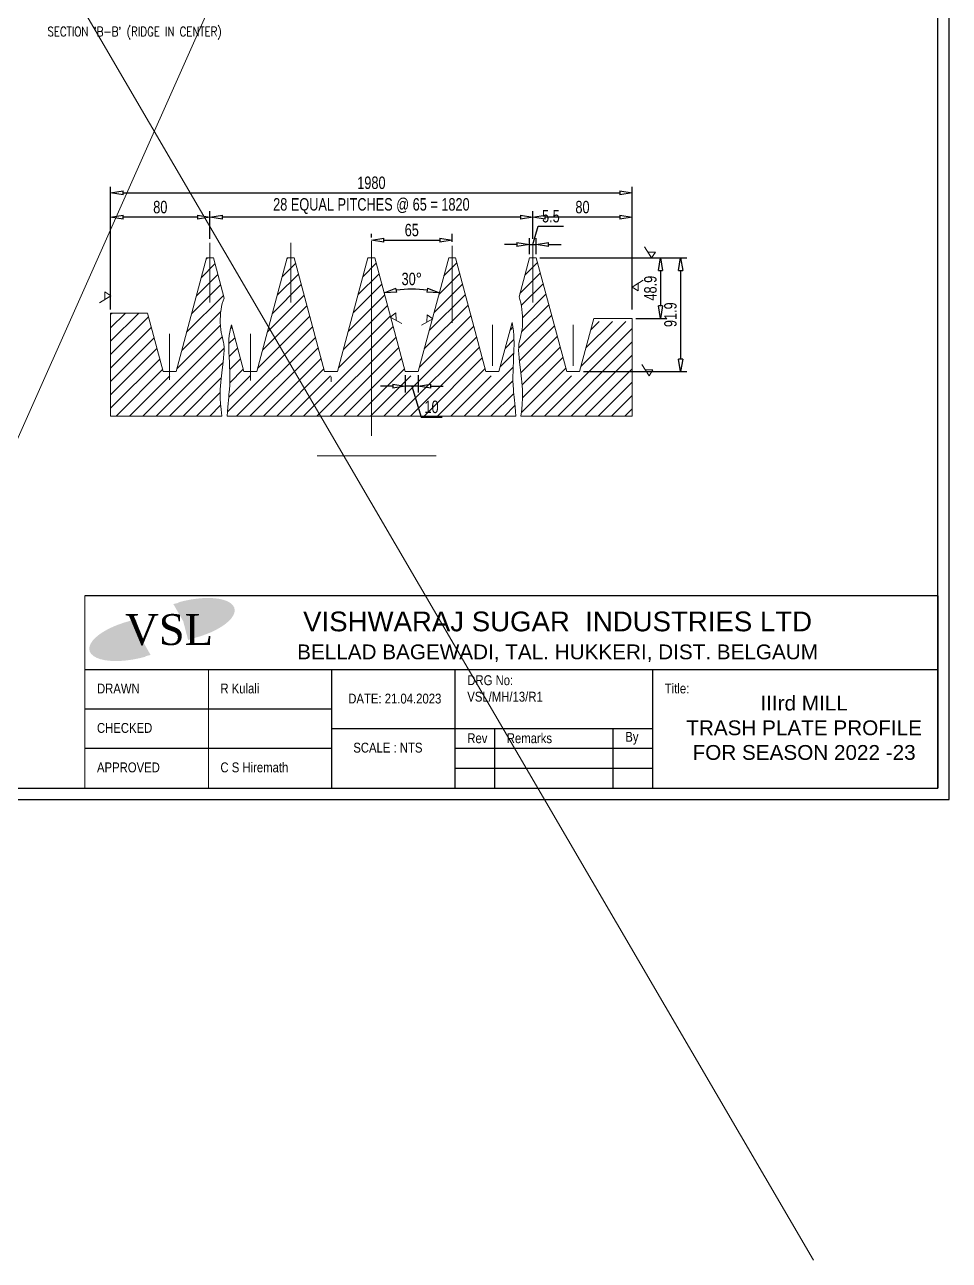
# Model space of a CAD drawing. Header units: millimetres. Extents: x 135002 to 160744, y 22203 to 27033.
# Drawn here: x 138127 to 138871, y 23626 to 24622 of the extents above; entities that cross this region are included whole.
import ezdxf

# ---------------------------------------------------------------- set-up
doc = ezdxf.new("R2010")
doc.units = ezdxf.units.MM
doc.header["$LTSCALE"] = 25
doc.layers.get('0').update_dxf_attribs({"linetype": 'CONTINUOUS'})
doc.layers.get('Defpoints').update_dxf_attribs({"linetype": 'CONTINUOUS'})
doc.layers.add('04 DIMENSION', color=7, linetype='CONTINUOUS', lineweight=18)
doc.styles.add('arial', font='arial.ttf')
doc.styles.add('DIM-1', font='swisscl.ttf')
doc.styles.add('ROMANC', font='romanc', dxfattribs={"height": 1050})
doc.styles.add('TIMESNEWROMAN', font='times.ttf')
doc.dimstyles.new('DIM-1', dxfattribs={"dimscale": 5, "dimtxt": 2, "dimasz": 2, "dimexe": 1, "dimexo": 0.6, "dimgap": 0.6, "dimtad": 1, "dimdec": 0, "dimzin": 0, "dimdsep": 46, "dimtxsty": 'DIM-1', "dimblk": 'CLOSEDBLANK', "dimcen": 0, "dimclrd": 8, "dimclre": 8, "dimclrt": 6, "dimadec": 0, "dimazin": 0, "dimtfac": 1, "dimtdec": 0, "dimtmove": 1, "dimatfit": 0, "dimfxl": 1, "dimtolj": 1, "dimtzin": 0, "dimarcsym": 1})
pattern_1 = [(45, (62295.1006, 16789.549), (-5.3916892, 5.3916892), [])]

# ---------------------------------------------------------------- blocks, each defined once
blk = doc.blocks.new('_ClosedBlank')
at = {"color": 0, "linetype": 'ByBlock', "lineweight": -2}
for p, q in [((-1, 0.167), (0, 0)), ((-1, 0.167), (-1, -0.167)), ((0, 0), (-1, -0.167))]:
    blk.add_line(p, q, dxfattribs=at)
blk = doc.blocks.new('*D282')
at = {"layer": '04 DIMENSION', "color": 8, "linetype": 'Continuous', "lineweight": -2, "transparency": 16777216}
for p, q in [((138195.72, 24402.28), (138195.72, 24491.3)), ((138615.77, 24402.28), (138615.77, 24491.3))]:
    blk.add_line(p, q, dxfattribs=at)
at = {"layer": '04 DIMENSION', "color": 8, "lineweight": -2, "transparency": 16777216}
blk.add_line((138205.72, 24486.3), (138605.77, 24486.3), dxfattribs=at)
at = {"layer": 'Defpoints', "color": 0, "transparency": 16777216}
for p in [(138615.77, 24486.3), (138195.72, 24399.28), (138615.77, 24399.28)]:
    blk.add_point(p, dxfattribs=at)
at = {"layer": '04 DIMENSION', "color": 8, "lineweight": -2, "transparency": 16777216, "xscale": 10, "yscale": 10, "zscale": 10, "rotation": 180}
blk.add_blockref('_ClosedBlank', (138195.72, 24486.3), dxfattribs=at)
at = {"layer": '04 DIMENSION', "color": 8, "lineweight": -2, "transparency": 16777216, "xscale": 10, "yscale": 10, "zscale": 10}
blk.add_blockref('_ClosedBlank', (138615.77, 24486.3), dxfattribs=at)
at = {"layer": '04 DIMENSION', "color": 6, "transparency": 16777216, "insert": (138405.76, 24494.42), "char_height": 10, "attachment_point": 5, "style": 'DIM-1'}
blk.add_mtext('\\A1;1980', dxfattribs=at)
blk = doc.blocks.new('*D283')
at = {"layer": '04 DIMENSION', "color": 8, "lineweight": -2, "transparency": 16777216}
for p, q in [((138535.76, 24444.79), (138540.14, 24459.39)), ((138540.14, 24459.39), (138560.47, 24459.39)), ((138523.01, 24444.79), (138513.01, 24444.79)), ((138533.01, 24444.79), (138538.51, 24444.79)), ((138533.01, 24444.79), (138538.51, 24444.79)), ((138548.51, 24444.79), (138558.51, 24444.79))]:
    blk.add_line(p, q, dxfattribs=at)
at = {"layer": '04 DIMENSION', "color": 8, "linetype": 'Continuous', "lineweight": -2, "transparency": 16777216}
for p, q in [((138533.01, 24436.88), (138533.01, 24449.79)), ((138538.51, 24436.88), (138538.51, 24449.79))]:
    blk.add_line(p, q, dxfattribs=at)
at = {"layer": 'Defpoints', "color": 0, "transparency": 16777216}
for p in [(138538.51, 24444.79), (138533.01, 24433.88), (138538.51, 24433.88)]:
    blk.add_point(p, dxfattribs=at)
at = {"layer": '04 DIMENSION', "color": 8, "lineweight": -2, "transparency": 16777216, "xscale": 10, "yscale": 10, "zscale": 10}
blk.add_blockref('_ClosedBlank', (138533.01, 24444.79), dxfattribs=at)
at = {"layer": '04 DIMENSION', "color": 8, "lineweight": -2, "transparency": 16777216, "xscale": 10, "yscale": 10, "zscale": 10, "rotation": 180}
blk.add_blockref('_ClosedBlank', (138538.51, 24444.79), dxfattribs=at)
at = {"layer": '04 DIMENSION', "color": 6, "transparency": 16777216, "insert": (138550.31, 24467.49), "char_height": 10, "attachment_point": 5, "style": 'DIM-1'}
blk.add_mtext('\\A1;5.5', dxfattribs=at)
blk = doc.blocks.new('*D284')
at = {"layer": '04 DIMENSION', "color": 8, "linetype": 'Continuous', "lineweight": -2, "transparency": 16777216}
for p, q in [((138275.75, 24449.18), (138275.75, 24471.69)), ((138535.78, 24464.52), (138535.78, 24471.69))]:
    blk.add_line(p, q, dxfattribs=at)
at = {"layer": '04 DIMENSION', "color": 8, "lineweight": -2, "transparency": 16777216}
blk.add_line((138525.78, 24466.69), (138285.75, 24466.69), dxfattribs=at)
at = {"layer": 'Defpoints', "color": 0, "transparency": 16777216}
for p in [(138275.75, 24466.69), (138535.78, 24461.52), (138275.75, 24446.18)]:
    blk.add_point(p, dxfattribs=at)
at = {"layer": '04 DIMENSION', "color": 8, "lineweight": -2, "transparency": 16777216, "xscale": 10, "yscale": 10, "zscale": 10, "rotation": 180}
blk.add_blockref('_ClosedBlank', (138275.75, 24466.69), dxfattribs=at)
at = {"layer": '04 DIMENSION', "color": 8, "lineweight": -2, "transparency": 16777216, "xscale": 10, "yscale": 10, "zscale": 10}
blk.add_blockref('_ClosedBlank', (138535.78, 24466.69), dxfattribs=at)
at = {"layer": '04 DIMENSION', "color": 6, "transparency": 16777216, "insert": (138405.76, 24475.7), "char_height": 10, "attachment_point": 5, "style": 'DIM-1'}
blk.add_mtext('\\A1;28 EQUAL PITCHES @ 65 = 1820', dxfattribs=at)
blk = doc.blocks.new('*D351')
at = {"layer": '04 DIMENSION', "color": 8, "linetype": 'Continuous', "lineweight": -2, "transparency": 16777216}
for p, q in [((138535.78, 24449.18), (138535.78, 24471.69)), ((138615.77, 24392.42), (138615.77, 24471.69))]:
    blk.add_line(p, q, dxfattribs=at)
at = {"layer": '04 DIMENSION', "color": 8, "lineweight": -2, "transparency": 16777216}
blk.add_line((138605.77, 24466.69), (138545.78, 24466.69), dxfattribs=at)
at = {"layer": 'Defpoints', "color": 0, "transparency": 16777216}
for p in [(138535.78, 24466.69), (138535.78, 24446.18), (138615.77, 24389.42)]:
    blk.add_point(p, dxfattribs=at)
at = {"layer": '04 DIMENSION', "color": 8, "lineweight": -2, "transparency": 16777216, "xscale": 10, "yscale": 10, "zscale": 10, "rotation": 180}
blk.add_blockref('_ClosedBlank', (138535.78, 24466.69), dxfattribs=at)
at = {"layer": '04 DIMENSION', "color": 8, "lineweight": -2, "transparency": 16777216, "xscale": 10, "yscale": 10, "zscale": 10}
blk.add_blockref('_ClosedBlank', (138615.77, 24466.69), dxfattribs=at)
at = {"layer": '04 DIMENSION', "color": 6, "transparency": 16777216, "insert": (138575.77, 24474.81), "char_height": 10, "attachment_point": 5, "style": 'DIM-1'}
blk.add_mtext('\\A1;80', dxfattribs=at)
blk = doc.blocks.new('*D285')
at = {"layer": '04 DIMENSION', "color": 8, "linetype": 'Continuous', "lineweight": -2, "transparency": 16777216}
for p, q in [((138195.76, 24392.42), (138195.76, 24471.69)), ((138275.75, 24449.18), (138275.75, 24471.69))]:
    blk.add_line(p, q, dxfattribs=at)
at = {"layer": '04 DIMENSION', "color": 8, "lineweight": -2, "transparency": 16777216}
blk.add_line((138265.75, 24466.69), (138205.76, 24466.69), dxfattribs=at)
at = {"layer": 'Defpoints', "color": 0, "transparency": 16777216}
for p in [(138195.76, 24466.69), (138275.75, 24446.18), (138195.76, 24389.42)]:
    blk.add_point(p, dxfattribs=at)
at = {"layer": '04 DIMENSION', "color": 8, "lineweight": -2, "transparency": 16777216, "xscale": 10, "yscale": 10, "zscale": 10, "rotation": 180}
blk.add_blockref('_ClosedBlank', (138195.76, 24466.69), dxfattribs=at)
at = {"layer": '04 DIMENSION', "color": 8, "lineweight": -2, "transparency": 16777216, "xscale": 10, "yscale": 10, "zscale": 10}
blk.add_blockref('_ClosedBlank', (138275.75, 24466.69), dxfattribs=at)
at = {"layer": '04 DIMENSION', "color": 6, "transparency": 16777216, "insert": (138235.75, 24474.81), "char_height": 10, "attachment_point": 5, "style": 'DIM-1'}
blk.add_mtext('\\A1;80', dxfattribs=at)
blk = doc.blocks.new('*D339')
at = {"layer": '04 DIMENSION', "color": 8, "lineweight": -2, "transparency": 16777216}
blk.add_arc((138438.27, 24322.82), 85.97, 81.66847, 98.33153, dxfattribs=at)
at = {"layer": 'Defpoints', "color": 0, "transparency": 16777216}
for p in [(138408.51, 24433.88), (138468.03, 24433.88), (138445.76, 24408.46), (138433.03, 24342.38), (138443.51, 24342.38)]:
    blk.add_point(p, dxfattribs=at)
at = {"layer": '04 DIMENSION', "color": 8, "lineweight": -2, "transparency": 16777216, "xscale": 10, "yscale": 10, "zscale": 10}
for p, rotation in [((138416.02, 24405.86), 191.6657667488461), ((138460.52, 24405.86), 348.3342332511819)]:
    blk.add_blockref('_ClosedBlank', p, dxfattribs=dict(at, rotation=rotation))
at = {"layer": '04 DIMENSION', "color": 6, "transparency": 16777216, "insert": (138438.27, 24416.91), "char_height": 10, "attachment_point": 5, "style": 'DIM-1'}
blk.add_mtext('\\A1;30°', dxfattribs=at)
blk = doc.blocks.new('*D278')
at = {"layer": '04 DIMENSION', "color": 8, "lineweight": -2, "transparency": 16777216}
for p, q in [((138423.03, 24330.53), (138413.03, 24330.53)), ((138443.51, 24330.53), (138433.03, 24330.53)), ((138443.51, 24330.53), (138433.03, 24330.53)), ((138438.27, 24330.53), (138445.73, 24305.66)), ((138453.51, 24330.53), (138463.51, 24330.53)), ((138445.73, 24305.66), (138462.71, 24305.66))]:
    blk.add_line(p, q, dxfattribs=at)
at = {"layer": '04 DIMENSION', "color": 8, "linetype": 'Continuous', "lineweight": -2, "transparency": 16777216}
for p, q in [((138433.03, 24339.38), (138433.03, 24325.53)), ((138443.51, 24339.38), (138443.51, 24325.53))]:
    blk.add_line(p, q, dxfattribs=at)
at = {"layer": 'Defpoints', "color": 0, "transparency": 16777216}
for p in [(138433.03, 24342.38), (138443.51, 24342.38), (138433.03, 24330.53)]:
    blk.add_point(p, dxfattribs=at)
at = {"layer": '04 DIMENSION', "color": 8, "lineweight": -2, "transparency": 16777216, "xscale": 10, "yscale": 10, "zscale": 10}
blk.add_blockref('_ClosedBlank', (138433.03, 24330.53), dxfattribs=at)
at = {"layer": '04 DIMENSION', "color": 8, "lineweight": -2, "transparency": 16777216, "xscale": 10, "yscale": 10, "zscale": 10, "rotation": 180}
blk.add_blockref('_ClosedBlank', (138443.51, 24330.53), dxfattribs=at)
at = {"layer": '04 DIMENSION', "color": 6, "transparency": 16777216, "insert": (138454.22, 24313.79), "char_height": 10, "attachment_point": 5, "style": 'DIM-1'}
blk.add_mtext('\\A1;10', dxfattribs=at)
blk = doc.blocks.new('*D340')
at = {"layer": '04 DIMENSION', "color": 8, "linetype": 'Continuous', "lineweight": -2, "transparency": 16777216}
for p, q in [((138405.76, 24450.39), (138405.76, 24453.19)), ((138470.78, 24446.75), (138470.78, 24453.19))]:
    blk.add_line(p, q, dxfattribs=at)
at = {"layer": '04 DIMENSION', "color": 8, "lineweight": -2, "transparency": 16777216}
blk.add_line((138415.76, 24448.19), (138460.78, 24448.19), dxfattribs=at)
at = {"layer": 'Defpoints', "color": 0, "transparency": 16777216}
for p in [(138405.76, 24447.39), (138470.78, 24448.19), (138470.78, 24443.75)]:
    blk.add_point(p, dxfattribs=at)
at = {"layer": '04 DIMENSION', "color": 8, "lineweight": -2, "transparency": 16777216, "xscale": 10, "yscale": 10, "zscale": 10, "rotation": 180}
blk.add_blockref('_ClosedBlank', (138405.76, 24448.19), dxfattribs=at)
at = {"layer": '04 DIMENSION', "color": 8, "lineweight": -2, "transparency": 16777216, "xscale": 10, "yscale": 10, "zscale": 10}
blk.add_blockref('_ClosedBlank', (138470.78, 24448.19), dxfattribs=at)
at = {"layer": '04 DIMENSION', "color": 6, "transparency": 16777216, "insert": (138438.27, 24456.31), "char_height": 10, "attachment_point": 5, "style": 'DIM-1'}
blk.add_mtext('\\A1;65', dxfattribs=at)
blk = doc.blocks.new('*D341')
at = {"layer": '04 DIMENSION', "color": 8, "linetype": 'Continuous', "lineweight": -2, "transparency": 16777216}
for p, q in [((138541.53, 24433.88), (138659.79, 24433.88)), ((138576.5, 24342.38), (138659.79, 24342.38))]:
    blk.add_line(p, q, dxfattribs=at)
at = {"layer": '04 DIMENSION', "color": 8, "lineweight": -2, "transparency": 16777216}
blk.add_line((138654.79, 24423.88), (138654.79, 24352.38), dxfattribs=at)
at = {"layer": 'Defpoints', "color": 0, "transparency": 16777216}
for p in [(138538.53, 24433.88), (138573.5, 24342.38), (138654.79, 24342.38)]:
    blk.add_point(p, dxfattribs=at)
at = {"layer": '04 DIMENSION', "color": 8, "lineweight": -2, "transparency": 16777216, "xscale": 10, "yscale": 10, "zscale": 10}
for p, rotation in [((138654.79, 24433.88), 90), ((138654.79, 24342.38), 270)]:
    blk.add_blockref('_ClosedBlank', p, dxfattribs=dict(at, rotation=rotation))
at = {"layer": '04 DIMENSION', "color": 6, "transparency": 16777216, "insert": (138646.68, 24388.13), "char_height": 10, "attachment_point": 5, "rotation": 90, "style": 'DIM-1'}
blk.add_mtext('\\A1;91.9', dxfattribs=at)
blk = doc.blocks.new('*D342')
at = {"layer": '04 DIMENSION', "color": 8, "linetype": 'Continuous', "lineweight": -2, "transparency": 16777216}
for p, q in [((138618.77, 24433.88), (138643.63, 24433.88)), ((138618.77, 24385.18), (138643.63, 24385.18))]:
    blk.add_line(p, q, dxfattribs=at)
at = {"layer": '04 DIMENSION', "color": 8, "lineweight": -2, "transparency": 16777216}
blk.add_line((138638.63, 24423.88), (138638.63, 24395.18), dxfattribs=at)
at = {"layer": 'Defpoints', "color": 0, "transparency": 16777216}
for p in [(138615.77, 24433.88), (138615.77, 24385.18), (138638.63, 24385.18)]:
    blk.add_point(p, dxfattribs=at)
at = {"layer": '04 DIMENSION', "color": 8, "lineweight": -2, "transparency": 16777216, "xscale": 10, "yscale": 10, "zscale": 10}
for p, rotation in [((138638.63, 24433.88), 90), ((138638.63, 24385.18), 270)]:
    blk.add_blockref('_ClosedBlank', p, dxfattribs=dict(at, rotation=rotation))
at = {"layer": '04 DIMENSION', "color": 6, "transparency": 16777216, "insert": (138630.51, 24409.53), "char_height": 10, "attachment_point": 5, "rotation": 90, "style": 'DIM-1'}
blk.add_mtext('\\A1;48.9', dxfattribs=at)

msp = doc.modelspace()

# ---------------------------------------------------------------- hatches: boundary and pattern name
at = {"layer": '04 DIMENSION'}
h = msp.add_hatch(dxfattribs=at)
h.set_pattern_fill('ANSI31', color=256, scale=61, style=0)
h.set_pattern_definition(pattern_1)
edge = h.paths.add_edge_path()
edge.add_spline(control_points=[(138287.197, 24401.407), (138284.67, 24396.581), (138282.838, 24375.244), (138288.809, 24364.75), (138285.79, 24346.671), (138283.145, 24321.318), (138285.321, 24306.402)], knot_values=[5.2460062, 5.2460062, 5.2460062, 5.2460062, 16.8409518, 34.8635403, 56.7554424, 67.2835563, 67.2835563, 67.2835563, 67.2835563], degree=3, periodic=0)
edge.add_line((138285.321, 24306.402), (138195.755, 24306.402))
edge.add_line((138195.755, 24306.402), (138195.755, 24389.415))
edge.add_line((138195.755, 24389.415), (138225.426, 24389.415))
edge.add_line((138225.426, 24389.415), (138238.968, 24338.875))
edge.add_line((138238.968, 24338.875), (138247.542, 24338.875))
edge.add_line((138247.542, 24338.875), (138272.997, 24433.875))
edge.add_line((138272.997, 24433.875), (138278.497, 24433.875))
edge.add_line((138278.497, 24433.875), (138287.197, 24401.407))
edge = h.paths.add_edge_path()
edge.add_line((138405.763, 24306.402), (138405.763, 24433.875))
edge.add_line((138405.763, 24433.875), (138403.013, 24433.875))
edge.add_line((138403.013, 24433.875), (138377.558, 24338.875))
edge.add_line((138377.558, 24338.875), (138368.983, 24338.875))
edge.add_line((138368.983, 24338.875), (138343.528, 24433.875))
edge.add_line((138343.528, 24433.875), (138337.997, 24433.875))
edge.add_line((138337.997, 24433.875), (138312.542, 24338.875))
edge.add_line((138312.542, 24338.875), (138303.953, 24338.875))
edge.add_line((138303.953, 24338.875), (138292.961, 24379.896))
edge.add_spline(control_points=[(138292.961, 24379.896), (138290.625, 24371.91), (138291.06, 24351.791), (138292.625, 24331.963), (138290.097, 24317.111), (138289.571, 24306.402)], knot_values=[6.8069878, 6.8069878, 6.8069878, 6.8069878, 16.8409518, 34.8635403, 45.1745784, 45.1745784, 45.1745784, 45.1745784], degree=3, periodic=0)
edge.add_line((138289.571, 24306.402), (138405.763, 24306.402))
edge = h.paths.add_edge_path()
edge.add_line((138442.573, 24338.875), (138433.968, 24338.875))
edge.add_line((138433.968, 24338.875), (138421.338, 24386.012))
edge.add_line((138421.338, 24386.012), (138420.884, 24386.265))
edge.add_line((138420.884, 24386.265), (138421.207, 24386.5))
edge.add_line((138421.207, 24386.5), (138408.513, 24433.875))
edge.add_line((138408.513, 24433.875), (138405.763, 24433.875))
edge.add_line((138405.763, 24433.875), (138405.763, 24306.402))
edge.add_line((138405.763, 24306.402), (138521.955, 24306.402))
edge.add_spline(control_points=[(138521.955, 24306.402), (138521.428, 24317.111), (138518.9, 24331.963), (138520.467, 24351.809), (138520.902, 24371.959), (138519.114, 24381.948)], knot_values=[6.772443, 6.772443, 6.772443, 6.772443, 17.0834811, 35.1060696, 45.1745784, 45.1745784, 45.1745784, 45.1745784], degree=3, periodic=0)
edge.add_line((138519.114, 24381.948), (138507.573, 24338.875))
edge.add_line((138507.573, 24338.875), (138498.983, 24338.875))
edge.add_line((138498.983, 24338.875), (138473.528, 24433.875))
edge.add_line((138473.528, 24433.875), (138468.028, 24433.875))
edge.add_line((138468.028, 24433.875), (138454.948, 24385.06))
edge.add_line((138454.948, 24385.06), (138455.271, 24384.824))
edge.add_line((138455.271, 24384.824), (138454.817, 24384.571))
edge.add_line((138454.817, 24384.571), (138442.573, 24338.875))
h.paths.add_polyline_path([(138399.167, 24321.579), (138399.167, 24392.105), (138404.923, 24392.105), (138404.923, 24321.579)], flags=24)
h.paths.add_polyline_path([(138443.037, 24325.064), (138449.983, 24325.064), (138449.983, 24315.938), (138443.037, 24315.938)], flags=24)
h = msp.add_hatch(dxfattribs=at)
h.set_pattern_fill('ANSI31', color=256, scale=61, style=0)
h.set_pattern_definition(pattern_1)
edge = h.paths.add_edge_path()
edge.add_line((138538.528, 24433.875), (138533.028, 24433.875))
edge.add_line((138533.028, 24433.875), (138524.654, 24402.623))
edge.add_spline(control_points=[(138524.654, 24402.623), (138526.852, 24396.622), (138528.691, 24375.25), (138522.717, 24364.75), (138525.736, 24346.671), (138528.381, 24321.318), (138526.205, 24306.402)], knot_values=[5.2179154, 5.2179154, 5.2179154, 5.2179154, 16.8409518, 34.8635403, 56.7554424, 67.2835563, 67.2835563, 67.2835563, 67.2835563], degree=3, periodic=0)
edge.add_line((138526.205, 24306.402), (138615.77, 24306.402))
edge.add_line((138615.77, 24306.402), (138615.77, 24382.775))
edge.add_line((138615.77, 24382.775), (138584.321, 24382.775))
edge.add_line((138584.321, 24382.775), (138572.558, 24338.875))
edge.add_line((138572.558, 24338.875), (138563.983, 24338.875))
edge.add_line((138563.983, 24338.875), (138538.528, 24433.875))
h = msp.add_hatch(color=256, dxfattribs=at)
edge = h.paths.add_edge_path()
edge.add_ellipse((138250.776, 24140.041), major_axis=(-37.879, -9.206), ratio=0.3983336, start_angle=103.876815, end_angle=273.231671, ccw=False)
edge.add_ellipse((138257.625, 24142.146), major_axis=(-37.879, -9.206), ratio=0.3983336, start_angle=93.231671, end_angle=283.876815)
h = msp.add_hatch(color=256, dxfattribs=at)
edge = h.paths.add_edge_path()
edge.add_ellipse((138250.776, 24140.041), major_axis=(-37.879, -9.206), ratio=0.3983336, start_angle=103.876815, end_angle=273.231671, ccw=False)
edge.add_ellipse((138257.625, 24142.146), major_axis=(-37.879, -9.206), ratio=0.3983336, start_angle=93.231671, end_angle=283.876815)
h = msp.add_hatch(color=256, dxfattribs=at)
edge = h.paths.add_edge_path()
edge.add_ellipse((138223.429, 24128.747), major_axis=(37.879, 9.206), ratio=0.3983336, start_angle=103.876815, end_angle=273.231671, ccw=False)
edge.add_ellipse((138216.581, 24126.642), major_axis=(37.879, 9.206), ratio=0.3983336, start_angle=93.231671, end_angle=283.876815)
h = msp.add_hatch(color=256, dxfattribs=at)
edge = h.paths.add_edge_path()
edge.add_ellipse((138223.429, 24128.747), major_axis=(37.879, 9.206), ratio=0.3983336, start_angle=103.876815, end_angle=273.231671, ccw=False)
edge.add_ellipse((138216.581, 24126.642), major_axis=(37.879, 9.206), ratio=0.3983336, start_angle=93.231671, end_angle=283.876815)

# ---------------------------------------------------------------- linework, layer by layer
for p, q in [((138861.969, 24161.635), (138175.028, 24161.635)), ((138861.969, 24161.635), (138175.028, 24161.635)), ((138861.969, 24161.635), (138861.969, 24006.545)), ((138861.969, 24101.985), (138175.028, 24101.985)), ((138861.969, 24101.985), (138175.028, 24101.985)), ((138373.861, 24006.545), (138373.861, 24101.985)), ((138373.861, 24006.545), (138373.861, 24101.985)), ((138473.278, 24006.545), (138473.278, 24101.985)), ((138473.278, 24006.545), (138473.278, 24101.985)), ((138632.345, 24006.545), (138632.345, 24101.985)), ((138632.345, 24006.545), (138632.345, 24101.985)), ((138373.861, 24070.171), (138175.028, 24070.171)), ((138373.861, 24070.171), (138175.028, 24070.171)), ((138473.278, 24054.265), (138373.861, 24054.265)), ((138473.278, 24054.265), (138373.861, 24054.265)), ((138632.345, 24054.265), (138473.278, 24054.265)), ((138632.345, 24054.265), (138473.278, 24054.265)), ((138505.091, 24006.545), (138505.091, 24054.265)), ((138505.091, 24006.545), (138505.091, 24054.265)), ((138600.531, 24006.545), (138600.531, 24054.265)), ((138600.531, 24006.545), (138600.531, 24054.265)), ((138373.861, 24038.358), (138175.028, 24038.358)), ((138373.861, 24038.358), (138175.028, 24038.358)), ((138632.345, 24038.358), (138473.278, 24038.358)), ((138632.345, 24038.358), (138473.278, 24038.358)), ((138632.345, 24022.451), (138473.278, 24022.451)), ((138632.345, 24022.451), (138473.278, 24022.451)), ((138139.899, 24006.545), (138861.969, 24006.545))]:
    msp.add_line(p, q)
for points in [[(137536.393, 23997.333), (138871.181, 23997.333), (138871.181, 24946.519), (137536.393, 24946.519)], [(137545.605, 24006.545), (138861.969, 24006.545), (138861.969, 24937.307), (137545.605, 24937.307)]]:
    msp.add_lwpolyline(points, close=True)
for p, q in [((138698.392, 25587.992), (137865.857, 23714.876)), ((137668.844, 25499.098), (138761.944, 23625.983)), ((138275.747, 24398.022), (138275.747, 24446.184)), ((138340.747, 24398.022), (138340.747, 24446.184)), ((138405.763, 24290.49), (138405.763, 24447.391)), ((138470.778, 24381.597), (138470.778, 24443.753)), ((138535.778, 24398.022), (138535.778, 24446.184)), ((138631.41, 24433.875), (138625.685, 24442.804)), ((138272.997, 24433.875), (138248.48, 24342.375)), ((138278.497, 24433.875), (138272.997, 24433.875)), ((138278.497, 24433.875), (138287.197, 24401.407)), ((138337.997, 24433.875), (138313.48, 24342.375)), ((138343.528, 24433.875), (138337.997, 24433.875)), ((138343.528, 24433.875), (138368.045, 24342.375)), ((138403.013, 24433.875), (138378.495, 24342.375)), ((138408.513, 24433.875), (138403.013, 24433.875)), ((138408.513, 24433.875), (138433.03, 24342.375)), ((138468.028, 24433.875), (138443.511, 24342.375)), ((138473.528, 24433.875), (138468.028, 24433.875)), ((138473.528, 24433.875), (138498.045, 24342.375)), ((138533.028, 24433.875), (138524.654, 24402.623)), ((138538.528, 24433.875), (138533.028, 24433.875)), ((138538.528, 24433.875), (138563.045, 24342.375)), ((138628.355, 24438.64), (138634.464, 24438.64)), ((138631.41, 24433.875), (138628.355, 24438.64)), ((138631.41, 24433.875), (138634.464, 24438.64)), ((138615.77, 24410.379), (138624.699, 24416.103)), ((138615.77, 24410.379), (138620.535, 24413.434)), ((138615.77, 24410.379), (138620.535, 24407.324)), ((138620.535, 24413.434), (138620.535, 24407.324)), ((138195.822, 24403.439), (138186.893, 24397.714)), ((138195.822, 24403.439), (138186.893, 24397.714)), ((138191.057, 24400.384), (138191.057, 24406.493)), ((138195.822, 24403.439), (138191.057, 24406.493)), ((138191.057, 24400.384), (138191.057, 24406.493)), ((138195.822, 24403.439), (138191.057, 24406.493)), ((138195.822, 24403.439), (138191.057, 24400.384)), ((138195.822, 24403.439), (138191.057, 24400.384)), ((138195.755, 24306.402), (138195.755, 24389.415)), ((138195.755, 24389.415), (138225.426, 24389.415)), ((138225.426, 24389.415), (138238.03, 24342.375)), ((138420.884, 24386.265), (138425.454, 24389.605)), ((138425.827, 24383.506), (138425.454, 24389.605)), ((138292.961, 24379.896), (138303.015, 24342.375)), ((138420.884, 24386.265), (138430.146, 24381.096)), ((138420.884, 24386.265), (138430.146, 24381.096)), ((138455.271, 24384.824), (138446.009, 24379.656)), ((138455.271, 24384.824), (138446.009, 24379.656)), ((138450.328, 24382.066), (138450.701, 24388.164)), ((138450.328, 24382.066), (138450.701, 24388.164)), ((138455.271, 24384.824), (138450.328, 24382.066)), ((138455.271, 24384.824), (138450.328, 24382.066)), ((138455.271, 24384.824), (138450.701, 24388.164)), ((138455.271, 24384.824), (138450.701, 24388.164)), ((138503.27, 24346.846), (138503.27, 24379.936)), ((138519.114, 24381.948), (138508.511, 24342.375)), ((138568.27, 24346.846), (138568.27, 24379.936)), ((138584.964, 24385.175), (138573.495, 24342.375)), ((138615.77, 24385.175), (138584.964, 24385.175)), ((138615.77, 24306.402), (138615.77, 24385.175)), ((138243.255, 24335.584), (138243.255, 24372.82)), ((138308.255, 24334.994), (138308.255, 24372.82)), ((138248.48, 24342.375), (138238.03, 24342.375)), ((138313.48, 24342.375), (138303.015, 24342.375)), ((138378.495, 24342.375), (138368.045, 24342.375)), ((138443.511, 24342.375), (138433.03, 24342.375)), ((138508.511, 24342.375), (138498.045, 24342.375)), ((138573.495, 24342.375), (138563.045, 24342.375)), ((138629.357, 24338.95), (138623.633, 24347.878)), ((138626.302, 24343.715), (138632.412, 24343.715)), ((138629.357, 24338.95), (138632.412, 24343.715)), ((138373.255, 24333.997), (138373.255, 24337.975)), ((138195.717, 24306.402), (138285.321, 24306.402)), ((138195.717, 24306.402), (138285.321, 24306.402)), ((138285.321, 24306.402), (138195.717, 24306.402)), ((138289.571, 24306.402), (138293.541, 24306.402)), ((138289.571, 24306.402), (138293.541, 24306.402)), ((138521.955, 24306.402), (138289.571, 24306.402)), ((138513.734, 24306.402), (138297.791, 24306.402)), ((138615.77, 24306.402), (138526.205, 24306.402)), ((138615.77, 24306.402), (138526.205, 24306.402)), ((138362.152, 24274.333), (138457.868, 24274.333)), ((138175.028, 24161.635), (138175.028, 24006.545)), ((138175.028, 24161.635), (138175.028, 24006.545)), ((138274.445, 24006.545), (138274.445, 24101.985)), ((138274.445, 24006.545), (138274.445, 24101.985))]:
    msp.add_line(p, q, dxfattribs=at)
for points, knots in [([(138287.197, 24401.407), (138284.67, 24396.581), (138282.838, 24375.244), (138288.809, 24364.75), (138285.79, 24346.671), (138283.145, 24321.318), (138285.321, 24306.402)], [5.2460062, 5.2460062, 5.2460062, 5.2460062, 16.8409518, 34.8635403, 56.7554424, 67.2835563, 67.2835563, 67.2835563, 67.2835563]), ([(138524.654, 24402.623), (138526.852, 24396.622), (138528.691, 24375.25), (138522.717, 24364.75), (138525.736, 24346.671), (138528.381, 24321.318), (138526.205, 24306.402)], [5.2179154, 5.2179154, 5.2179154, 5.2179154, 16.8409518, 34.8635403, 56.7554424, 67.2835563, 67.2835563, 67.2835563, 67.2835563]), ([(138292.961, 24379.896), (138290.625, 24371.91), (138291.06, 24351.791), (138292.625, 24331.963), (138290.097, 24317.111), (138289.571, 24306.402)], [6.8069878, 6.8069878, 6.8069878, 6.8069878, 16.8409518, 34.8635403, 45.1745784, 45.1745784, 45.1745784, 45.1745784]), ([(138519.114, 24381.948), (138520.902, 24371.959), (138520.467, 24351.809), (138518.9, 24331.963), (138521.428, 24317.111), (138521.955, 24306.402)], [6.772443, 6.772443, 6.772443, 6.772443, 16.8409518, 34.8635403, 45.1745784, 45.1745784, 45.1745784, 45.1745784])]:
    msp.add_open_spline(points, degree=3, knots=knots, dxfattribs=at)

# ---------------------------------------------------------------- texts
at = {"style": 'arial'}
for s, insert, char_height, width, attachment_point in [('VISHWARAJ SUGAR  INDUSTRIES LTD\\P{\\H0.75x;BELLAD BAGEWADI, TAL. HUKKERI, DIST. BELGAUM}', (138555.706, 24128.517), 15.90668, 782.57239, 5), ('{\\fArial Narrow|b0|i0|c0|p34;DRG No: VSL/MH/13/R1}', (138483.005, 24086.839), 7.95334, 89.6894, 4), ('{\\fArial Narrow|b0|i0|c0|p34;Title:}', (138642.072, 24086.839), 7.95334, 49.4341, 4), ('{\\fArial Narrow|b0|i0|c0|p34;Title:}', (138642.072, 24086.839), 7.95334, 49.4341, 4), ('{\\fArial Narrow|b0|i0|c0|p34;DATE: 21.04.2023}', (138387.12, 24078.682), 7.95334, 89.6894, 4), ('IIIrd MILL \\PTRASH PLATE PROFILE \\PFOR SEASON 2022 -23', (138754.26, 24055.112), 11.93001, 338.01693, 5), ('{\\fArial Narrow|b0|i0|c0|p34;Rev}', (138483.005, 24046.717), 7.95334, 22.08602, 4), ('{\\fArial Narrow|b0|i0|c0|p34;Rev}', (138483.005, 24046.717), 7.95334, 22.08602, 4), ('{\\fArial Narrow|b0|i0|c0|p34;Remarks}', (138514.819, 24046.717), 7.95334, 85.71273, 4), ('{\\fArial Narrow|b0|i0|c0|p34;Remarks}', (138514.819, 24046.717), 7.95334, 85.71273, 4), ('{\\fArial Narrow|b0|i0|c0|p34;By}', (138610.259, 24046.717), 7.95334, 22.08602, 4), ('{\\fArial Narrow|b0|i0|c0|p34;By}', (138610.259, 24046.717), 7.95334, 22.08602, 4), ('{\\fArial Narrow|b0|i0|c0|p34;   SCALE : NTS}', (138383.589, 24039.119), 7.95334, 89.6894, 4), ('{\\fArial Narrow|b0|i0|c0|p34;C S Hiremath}', (138284.172, 24023.212), 7.95334, 99.41674, 4)]:
    msp.add_mtext(s, dxfattribs=dict(at, insert=insert, char_height=char_height, width=width, attachment_point=attachment_point))
at = {"layer": '04 DIMENSION', "style": 'ROMANC', "width": 0.8}
msp.add_text("SECTION 'B-B' (RIDGE IN CENTER)", height=7.5, dxfattribs=at).set_placement((138144.875, 24612.548))
at = {"layer": '04 DIMENSION', "style": 'TIMESNEWROMAN'}
msp.add_text('VSL ', height=24.8412, dxfattribs=at).set_placement((138207.376, 24121.959))
msp.add_text('VSL ', height=24.8412, dxfattribs=at).set_placement((138207.376, 24121.959))
at = {"layer": '04 DIMENSION', "char_height": 7.95334, "width": 99.41674, "attachment_point": 4, "style": 'arial'}
for s, insert in [('{\\fArial Narrow|b0|i0|c0|p34;DRAWN}', (138184.755, 24086.839)), ('{\\fArial Narrow|b0|i0|c0|p34;DRAWN}', (138184.755, 24086.839)), ('{\\fArial Narrow|b0|i0|c0|p34;R Kulali}', (138284.172, 24086.839)), ('{\\fArial Narrow|b0|i0|c0|p34;CHECKED}', (138184.755, 24055.026)), ('{\\fArial Narrow|b0|i0|c0|p34;CHECKED}', (138184.755, 24055.026)), ('{\\fArial Narrow|b0|i0|c0|p34;APPROVED}', (138184.755, 24023.212)), ('{\\fArial Narrow|b0|i0|c0|p34;APPROVED}', (138184.755, 24023.212))]:
    msp.add_mtext(s, dxfattribs=dict(at, insert=insert))

# ---------------------------------------------------------------- dimensions: what is measured, and where the dimension line sits
at = {"layer": '04 DIMENSION'}
for base, p1, p2, angle, text, picture, middle in [((138275.747, 24466.688), (138535.778, 24461.525), (138275.747, 24446.184), 180, '28 EQUAL PITCHES @ 65 = 1820', '*D284', (138405.763, 24475.701)), ((138195.755, 24466.688), (138275.747, 24446.184), (138195.755, 24389.415), 180, '80', '*D285', (138235.751, 24474.809)), ((138535.778, 24466.688), (138615.77, 24389.415), (138535.778, 24446.184), 180, '80', '*D351', (138575.774, 24474.809)), ((138538.513, 24444.789), (138533.013, 24433.875), (138538.513, 24433.875), 180, '5.5', '*D283', (138543.143, 24467.492)), ((138654.791, 24342.375), (138538.528, 24433.875), (138573.495, 24342.375), 90, '91.9', '*D341', (138646.677, 24388.125)), ((138638.631, 24385.175), (138615.77, 24433.875), (138615.77, 24385.175), 90, '48.9', '*D342', (138630.51, 24409.525))]:
    dim = msp.add_linear_dim(base=base, p1=p1, p2=p2, angle=angle, text=text, dimstyle='DIM-1', dxfattribs=at)
    dim.commit()
    dim.dimension.update_dxf_attribs({"geometry": picture, "text_midpoint": middle})
dim = msp.add_linear_dim(base=(138615.77, 24486.303), p1=(138195.717, 24399.275), p2=(138615.77, 24399.275), angle=180, text='1980', dimstyle='DIM-1', dxfattribs=at)
dim.commit()
dim.dimension.update_dxf_attribs({"geometry": '*D282', "text_midpoint": (138405.763, 24486.303), "dimtype": 160})
for base, p1, p2, picture, middle in [((138470.778, 24448.194), (138405.763, 24447.391), (138470.778, 24443.753), '*D340', (138438.27, 24456.315)), ((138433.03, 24330.528), (138443.511, 24342.375), (138433.03, 24342.375), '*D278', (138448.73, 24313.785))]:
    dim = msp.add_linear_dim(base=base, p1=p1, p2=p2, dimstyle='DIM-1', dxfattribs=at)
    dim.commit()
    dim.dimension.update_dxf_attribs({"geometry": picture, "text_midpoint": middle})
dim = msp.add_angular_dim_2l(base=(138445.763, 24408.46), line1=((138468.028, 24433.875), (138443.511, 24342.375)), line2=((138408.513, 24433.875), (138433.03, 24342.375)), dimstyle='DIM-1', dxfattribs=at)
dim.commit()
dim.dimension.update_dxf_attribs({"geometry": '*D339', "text_midpoint": (138438.27, 24416.915)})

doc.saveas('drawing.dxf')
